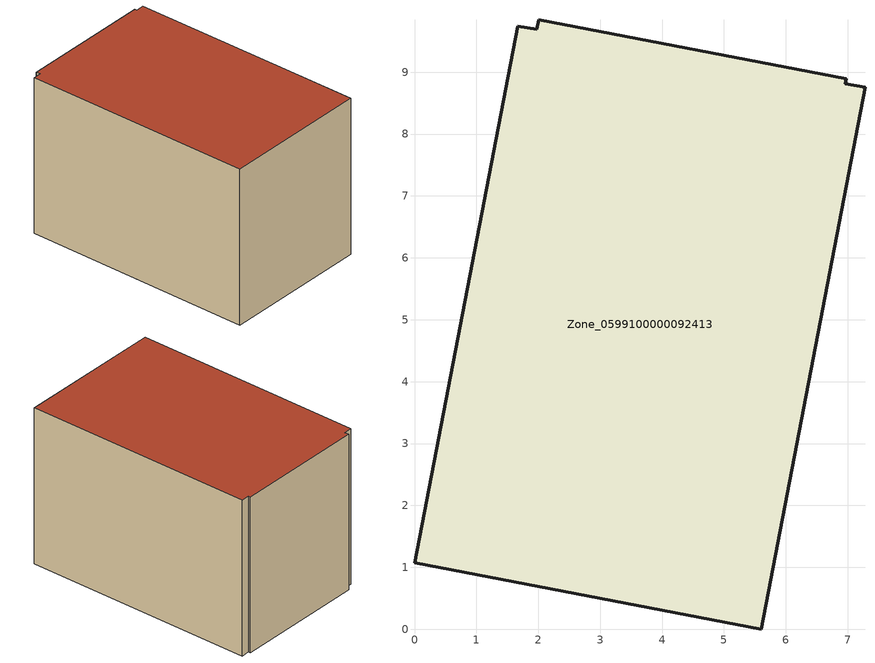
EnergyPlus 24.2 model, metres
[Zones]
Zone_0599100000092413
 floor ground (C_G): 1.67,9.74 1.98,9.69 2.01,9.85 6.97,8.89 6.96,8.81 7.28,8.76 5.6,0 0,1.08 z0
 wall outside (C_F): 6.97,8.89 2.01,9.85 1.98,9.69 1.67,9.74 0,1.08 5.6,0 7.28,8.76 6.96,8.81 6.97,8.89 z0:6.05
 roof outside (C_R): 6.96,8.81 6.97,8.89 2.01,9.85 1.98,9.69 1.67,9.74 0,1.08 5.6,0 7.28,8.76 z6.05
[BUILDING]
Pand.0599100000092413: North Axis=0; Terrain=City; Loads Convergence Tolerance Value=0.04; Temperature Convergence Tolerance Value=0.4; Solar Distribution=FullExterior; Maximum Number of Warmup Days=25; Minimum Number of Warmup Days=1
[Site:Location]
Rotterdam.The.Hague.AP_ZH_NLD Design_Conditions: Latitude=51.96; Longitude=4.45; Time Zone=1; Elevation=-4.5
[SITE:GROUNDTEMPERATURE:BUILDINGSURFACE]
18, 18, 18, 18, 18, 18, 18, 18, 18, 18, 18, 18
[MATERIAL] Thermal Absorptance=0.9; Solar Absorptance=0.7; Visible Absorptance=0.7
Name | Roughness | Thickness | Conductivity | Density | Specific Heat
G.TI.1946-1964 | MediumSmooth | 0.15 | 1 | 540 | 1210
F.TI.1946-1964 | Rough | 0.3 | 0.857143 | 1920 | 840
R.TI.1946-1964 | MediumRough | 0.2 | 0.277778 | 1500 | 1000
[CONSTRUCTION]
C_G: G.TI.1946-1964
C_F: F.TI.1946-1964
C_R: R.TI.1946-1964
[ZONE]
Zone_0599100000092413: Type=1; Multiplier=1; Ceiling Height=Autocalculate; Volume=Autocalculate; Floor Area=autocalculate; Part of Total Floor Area=Yes
[ZONEINFILTRATION:DESIGNFLOWRATE]
Infil_Zone_0599100000092413: Zone or ZoneList or Space or SpaceList=Zone_0599100000092413; Schedule=AlwaysOn; Design Flow Rate Calculation Method=Flow/Area; Flow Rate per Floor Area=0.003; Constant Term Coefficient=1; Temperature Term Coefficient=0; Velocity Term Coefficient=0; Velocity Squared Term Coefficient=0
[HVACTEMPLATE:ZONE:IDEALLOADSAIRSYSTEM]
Zone_0599100000092413: Maximum Heating Supply Air Temperature=50; Minimum Cooling Supply Air Temperature=13; Maximum Heating Supply Air Humidity Ratio=0.0156; Minimum Cooling Supply Air Humidity Ratio=0.0077; Heating Limit=NoLimit; Cooling Limit=NoLimit; Dehumidification Control Type=ConstantSensibleHeatRatio; Cooling Sensible Heat Ratio=0.7; Dehumidification Setpoint=60; Humidification Control Type=None; Humidification Setpoint=30; Outdoor Air Method=None; Outdoor Air Flow Rate per Person=0.00944; Outdoor Air Flow Rate per Zone Floor Area=0; Outdoor Air Flow Rate per Zone=0; Demand Controlled Ventilation Type=None; Outdoor Air Economizer Type=NoEconomizer; Heat Recovery Type=None; Sensible Heat Recovery Effectiveness=0.7; Latent Heat Recovery Effectiveness=0.65
[ZONECONTROL:THERMOSTAT]
ThermostatControl_Zone_0599100000092413: Zone or ZoneList=Zone_0599100000092413; Control Type Schedule=DualSetpointControlType; Control 1=Thermostat_Zone_0599100000092413; Temperature Difference Between Cutout And Setpoint=0
[THERMOSTATSETPOINT:DUALSETPOINT]
Thermostat_Zone_0599100000092413: Heating Setpoint Temperature Schedule=HeatingSetpoint_Zone_0599100000092413; Cooling Setpoint Temperature Schedule=CoolingSetpoint_Zone_0599100000092413
[SCHEDULE:COMPACT]
HeatingSetpoint_Zone_0599100000092413: Through: 12/31, For: AllDays, Until: 24:00, 21
CoolingSetpoint_Zone_0599100000092413: Through: 12/31, For: AllDays, Until: 24:00, 24
DualSetpointControlType: Through: 12/31, For: AllDays, Until: 24:00, 4
AlwaysOn: Through: 12/31, For: AllDays, Until: 24:00, 1
